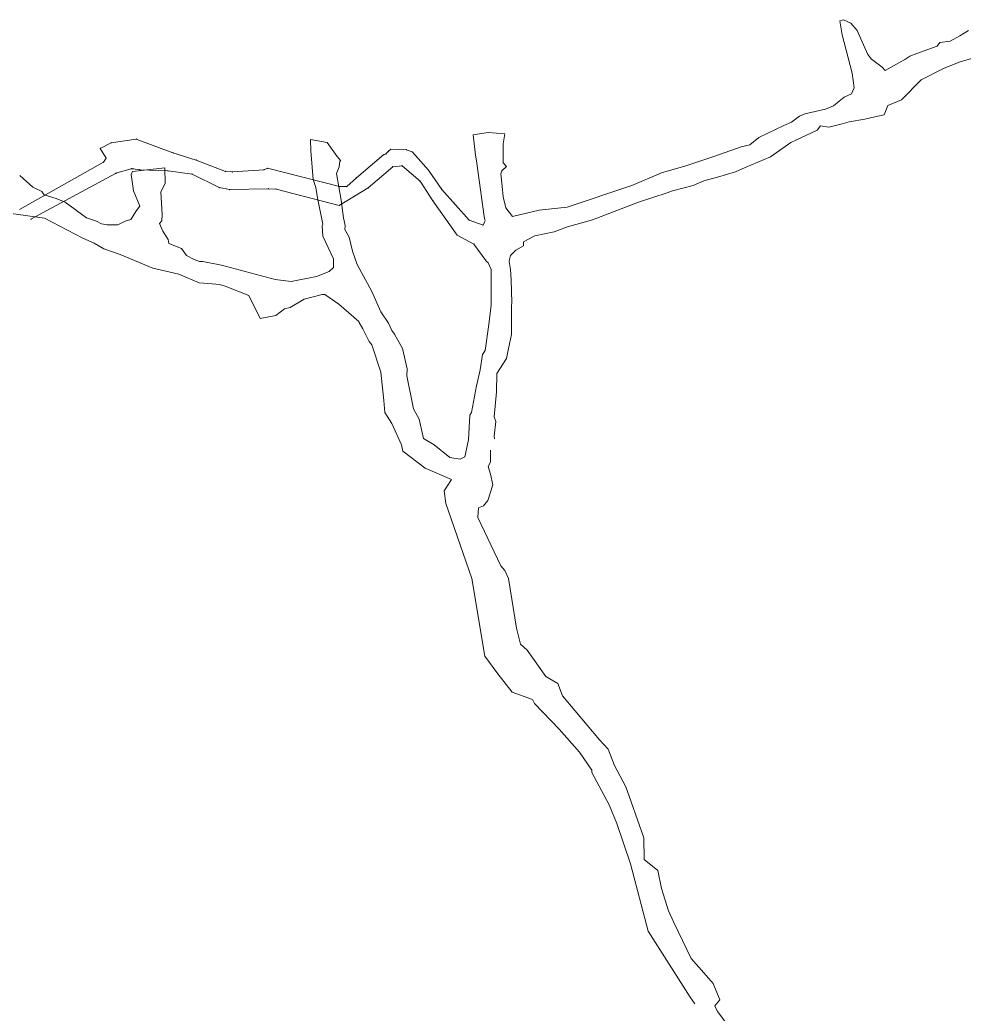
# Model space of a CAD drawing. Header units: millimetres. Extents: x 516773 to 517337, y 4400055 to 4400539.
# Drawn here: x 517007.3 to 517149.8, y 4400352.7 to 4400502.7 of the extents above; entities that cross this region are included whole.
import ezdxf

# ---------------------------------------------------------------- set-up
doc = ezdxf.new("R2010")
doc.units = ezdxf.units.MM
doc.layers.add('SISTEM_MEVCUT', color=1, linetype='Continuous', lineweight=0)

msp = doc.modelspace()

# ---------------------------------------------------------------- linework, layer by layer
at = {"layer": 'SISTEM_MEVCUT', "lineweight": 0}
for p, q in [((517131.64, 4400502.74, 369.7), (517131.04, 4400502.59, 369.7)), ((517131.64, 4400502.74, 369.7), (517131.04, 4400502.59, 369.7)), ((517131.04, 4400502.59, 369.7), (517131.44, 4400500.51, 369.7)), ((517131.04, 4400502.59, 369.7), (517131.44, 4400500.51, 369.7)), ((517132.74, 4400502.23, 369.7), (517131.64, 4400502.74, 369.7)), ((517132.74, 4400502.23, 369.7), (517131.64, 4400502.74, 369.7)), ((517133.7, 4400501.14, 369.7), (517132.74, 4400502.23, 369.7)), ((517133.7, 4400501.14, 369.7), (517132.74, 4400502.23, 369.7)), ((517131.44, 4400500.51, 369.7), (517132.95, 4400494.7, 369.7)), ((517131.44, 4400500.51, 369.7), (517132.95, 4400494.7, 369.7)), ((517134.62, 4400498.99, 369.7), (517133.7, 4400501.14, 369.7)), ((517134.62, 4400498.99, 369.7), (517133.7, 4400501.14, 369.7)), ((517149.18, 4400500.36, 369.8), (517147.69, 4400499.53, 369.8)), ((517149.18, 4400500.36, 369.8), (517147.69, 4400499.53, 369.8)), ((517150.46, 4400501.14, 369.8), (517149.18, 4400500.36, 369.8)), ((517150.46, 4400501.14, 369.8), (517149.18, 4400500.36, 369.8)), ((517135.29, 4400497.53, 369.7), (517134.62, 4400498.99, 369.7)), ((517135.29, 4400497.53, 369.7), (517134.62, 4400498.99, 369.7)), ((517144.48, 4400498.3, 369.8), (517142.67, 4400497.65, 369.8)), ((517144.48, 4400498.3, 369.8), (517142.67, 4400497.65, 369.8)), ((517145.74, 4400498.78, 369.8), (517144.48, 4400498.3, 369.8)), ((517145.74, 4400498.78, 369.8), (517144.48, 4400498.3, 369.8)), ((517146.17, 4400499.35, 369.8), (517145.74, 4400498.78, 369.8)), ((517146.17, 4400499.35, 369.8), (517145.74, 4400498.78, 369.8)), ((517147.69, 4400499.53, 369.8), (517146.17, 4400499.35, 369.8)), ((517147.69, 4400499.53, 369.8), (517146.17, 4400499.35, 369.8)), ((517135.84, 4400496.8, 369.7), (517135.29, 4400497.53, 369.7)), ((517135.84, 4400496.8, 369.7), (517135.29, 4400497.53, 369.7)), ((517137.46, 4400495.6, 369.7), (517135.84, 4400496.8, 369.7)), ((517137.46, 4400495.6, 369.7), (517135.84, 4400496.8, 369.7)), ((517141.62, 4400497.28, 369.8), (517140.87, 4400496.78, 369.8)), ((517141.62, 4400497.28, 369.8), (517140.87, 4400496.78, 369.8)), ((517142.67, 4400497.65, 369.8), (517141.62, 4400497.28, 369.8)), ((517142.67, 4400497.65, 369.8), (517141.62, 4400497.28, 369.8)), ((517149.06, 4400496.38, 369.8), (517153.21, 4400497.6, 369.8)), ((517149.06, 4400496.38, 369.8), (517153.21, 4400497.6, 369.8)), ((517137.9, 4400495.1, 369.7), (517137.46, 4400495.6, 369.7)), ((517137.9, 4400495.1, 369.7), (517137.46, 4400495.6, 369.7)), ((517140.87, 4400496.78, 369.8), (517137.9, 4400495.1, 369.7)), ((517140.87, 4400496.78, 369.8), (517137.9, 4400495.1, 369.7)), ((517143.36, 4400493.71, 369.8), (517146.72, 4400495.41, 369.8)), ((517143.36, 4400493.71, 369.8), (517146.72, 4400495.41, 369.8)), ((517146.72, 4400495.41, 369.8), (517149.06, 4400496.38, 369.8)), ((517146.72, 4400495.41, 369.8), (517149.06, 4400496.38, 369.8)), ((517132.95, 4400494.7, 369.7), (517133.23, 4400492.49, 369.7)), ((517132.95, 4400494.7, 369.7), (517133.23, 4400492.49, 369.7)), ((517133.23, 4400492.49, 369.7), (517132.84, 4400491.56, 369.7)), ((517133.23, 4400492.49, 369.7), (517132.84, 4400491.56, 369.7)), ((517140.37, 4400490.67, 369.7), (517143.36, 4400493.71, 369.8)), ((517140.37, 4400490.67, 369.7), (517143.36, 4400493.71, 369.8)), ((517131.74, 4400491.07, 369.7), (517130.96, 4400490.46, 369.7)), ((517131.74, 4400491.07, 369.7), (517130.96, 4400490.46, 369.7)), ((517132.84, 4400491.56, 369.7), (517131.74, 4400491.07, 369.7)), ((517132.84, 4400491.56, 369.7), (517131.74, 4400491.07, 369.7)), ((517130.13, 4400489.76, 369.7), (517128.89, 4400489.25, 369.7)), ((517130.13, 4400489.76, 369.7), (517128.89, 4400489.25, 369.7)), ((517130.96, 4400490.46, 369.7), (517130.13, 4400489.76, 369.7)), ((517130.96, 4400490.46, 369.7), (517130.13, 4400489.76, 369.7)), ((517137.75, 4400488.44, 369.7), (517138.29, 4400489.8, 369.7)), ((517137.75, 4400488.44, 369.7), (517138.29, 4400489.8, 369.7)), ((517138.29, 4400489.8, 369.7), (517140.37, 4400490.67, 369.7)), ((517138.29, 4400489.8, 369.7), (517140.37, 4400490.67, 369.7)), ((517124.96, 4400488.2, 369.7), (517123.78, 4400487.29, 369.7)), ((517124.96, 4400488.2, 369.7), (517123.78, 4400487.29, 369.7)), ((517125.79, 4400488.57, 369.7), (517124.96, 4400488.2, 369.7)), ((517125.79, 4400488.57, 369.7), (517124.96, 4400488.2, 369.7)), ((517128.89, 4400489.25, 369.7), (517125.79, 4400488.57, 369.7)), ((517128.89, 4400489.25, 369.7), (517125.79, 4400488.57, 369.7)), ((517134.82, 4400487.75, 369.7), (517136.37, 4400488.11, 369.7)), ((517134.82, 4400487.75, 369.7), (517136.37, 4400488.11, 369.7)), ((517136.37, 4400488.11, 369.7), (517137.75, 4400488.44, 369.7)), ((517136.37, 4400488.11, 369.7), (517137.75, 4400488.44, 369.7)), ((517122.63, 4400486.83, 369.7), (517118.85, 4400485.02, 369.5)), ((517122.63, 4400486.83, 369.7), (517118.85, 4400485.02, 369.5)), ((517123.78, 4400487.29, 369.7), (517122.63, 4400486.83, 369.7)), ((517123.78, 4400487.29, 369.7), (517122.63, 4400486.83, 369.7)), ((517127.64, 4400486.09, 369.7), (517128.17, 4400486.77, 369.7)), ((517127.64, 4400486.09, 369.7), (517128.17, 4400486.77, 369.7)), ((517128.17, 4400486.77, 369.7), (517129.42, 4400486.58, 369.7)), ((517128.17, 4400486.77, 369.7), (517129.42, 4400486.58, 369.7)), ((517129.42, 4400486.58, 369.7), (517131.43, 4400487.06, 369.7)), ((517129.42, 4400486.58, 369.7), (517131.43, 4400487.06, 369.7)), ((517131.43, 4400487.06, 369.7), (517132.47, 4400487.34, 369.7)), ((517131.43, 4400487.06, 369.7), (517132.47, 4400487.34, 369.7)), ((517132.47, 4400487.34, 369.7), (517134.82, 4400487.75, 369.7)), ((517132.47, 4400487.34, 369.7), (517134.82, 4400487.75, 369.7)), ((517077.98, 4400485.74, 369.55), (517075.72, 4400485.41, 369.55)), ((517077.98, 4400485.74, 369.55), (517075.72, 4400485.41, 369.55)), ((517075.72, 4400485.41, 369.55), (517076.08, 4400482.35, 369.55)), ((517075.72, 4400485.41, 369.55), (517076.08, 4400482.35, 369.55)), ((517080.53, 4400485.53, 369.55), (517077.98, 4400485.74, 369.55)), ((517080.53, 4400485.53, 369.55), (517077.98, 4400485.74, 369.55)), ((517080.27, 4400484.06, 369.55), (517080.53, 4400485.53, 369.55)), ((517080.27, 4400484.06, 369.55), (517080.53, 4400485.53, 369.55)), ((517118.85, 4400485.02, 369.5), (517117.5, 4400483.89, 369.5)), ((517118.85, 4400485.02, 369.5), (517117.5, 4400483.89, 369.5)), ((517124.32, 4400484.53, 369.7), (517127.64, 4400486.09, 369.7)), ((517124.32, 4400484.53, 369.7), (517127.64, 4400486.09, 369.7)), ((517021.11, 4400484.21, 383.84), (517019.44, 4400483.34, 383.84)), ((517019.44, 4400483.34, 383.84), (517020.33, 4400481.9, 383.84)), ((517024.89, 4400484.75, 383.84), (517021.11, 4400484.21, 383.84)), ((517030.41, 4400482.69, 383.7), (517024.89, 4400484.75, 383.84)), ((517053.71, 4400484.24, 369.5), (517051.16, 4400484.71, 369.5)), ((517051.16, 4400484.71, 369.5), (517051.25, 4400483, 369.5)), ((517053.71, 4400484.24, 369.5), (517051.16, 4400484.71, 369.5)), ((517051.16, 4400484.71, 369.5), (517051.25, 4400483, 369.5)), ((517055.18, 4400482.14, 369.5), (517053.71, 4400484.24, 369.5)), ((517055.18, 4400482.14, 369.5), (517053.71, 4400484.24, 369.5)), ((517080.25, 4400481.15, 369.55), (517080.27, 4400484.06, 369.55)), ((517080.25, 4400481.15, 369.55), (517080.27, 4400484.06, 369.55)), ((517116.18, 4400483.57, 369.5), (517112.07, 4400482.11, 369.5)), ((517116.18, 4400483.57, 369.5), (517112.07, 4400482.11, 369.5)), ((517117.5, 4400483.89, 369.5), (517116.18, 4400483.57, 369.5)), ((517117.5, 4400483.89, 369.5), (517116.18, 4400483.57, 369.5)), ((517120.58, 4400482.08, 369.5), (517123.66, 4400484.22, 369.7)), ((517120.58, 4400482.08, 369.5), (517123.66, 4400484.22, 369.7)), ((517123.66, 4400484.22, 369.7), (517124.32, 4400484.53, 369.7)), ((517123.66, 4400484.22, 369.7), (517124.32, 4400484.53, 369.7)), ((517020.33, 4400481.9, 383.84), (517019.94, 4400481.26, 383.84)), ((517033.93, 4400481.58, 382.55), (517030.41, 4400482.69, 383.7)), ((517051.25, 4400483, 369.5), (517051.59, 4400478.64, 369.5)), ((517051.25, 4400483, 369.5), (517051.59, 4400478.64, 369.5)), ((517055.75, 4400481.49, 369.5), (517055.18, 4400482.14, 369.5)), ((517055.75, 4400481.49, 369.5), (517055.18, 4400482.14, 369.5)), ((517062.26, 4400482.43, 374.98), (517058.11, 4400478.93, 375.68)), ((517062.55, 4400482.53, 374.98), (517062.26, 4400482.43, 374.98)), ((517062.91, 4400482.86, 374.98), (517062.55, 4400482.53, 374.98)), ((517063.29, 4400483.22, 374.98), (517062.91, 4400482.86, 374.98)), ((517065.62, 4400483.15, 374.98), (517063.29, 4400483.22, 374.98)), ((517066.53, 4400482.83, 374.98), (517065.62, 4400483.15, 374.98)), ((517067.03, 4400482.26, 374.98), (517066.53, 4400482.83, 374.98)), ((517069, 4400480.06, 373.5), (517067.03, 4400482.26, 374.98)), ((517076.08, 4400482.35, 369.55), (517076.23, 4400481.47, 369.55)), ((517076.08, 4400482.35, 369.55), (517076.23, 4400481.47, 369.55)), ((517112.07, 4400482.11, 369.5), (517107.8, 4400480.72, 369.5)), ((517112.07, 4400482.11, 369.5), (517107.8, 4400480.72, 369.5)), ((517116.79, 4400480.45, 369.5), (517120.58, 4400482.08, 369.5)), ((517116.79, 4400480.45, 369.5), (517120.58, 4400482.08, 369.5)), ((517019.94, 4400481.26, 383.84), (517007.28, 4400474.12, 390.5)), ((517024.14, 4400480.27, 383.84), (517024.38, 4400480.29, 383.84)), ((517029.21, 4400480.42, 369.7), (517024.31, 4400479.85, 369.7)), ((517029.21, 4400480.42, 369.7), (517024.31, 4400479.85, 369.7)), ((517024.38, 4400480.29, 383.84), (517025.39, 4400480.14, 383.84)), ((517029.24, 4400478.03, 369.7), (517029.21, 4400480.42, 369.7)), ((517029.24, 4400478.03, 369.7), (517029.21, 4400480.42, 369.7)), ((517038.34, 4400479.87, 381.65), (517033.93, 4400481.58, 382.55)), ((517044.67, 4400480.35, 379.38), (517044.17, 4400480.12, 379.38)), ((517055.55, 4400477.58, 377.29), (517044.67, 4400480.35, 379.38)), ((517055.09, 4400479.58, 369.5), (517055.5, 4400480.57, 369.5)), ((517055.09, 4400479.58, 369.5), (517055.5, 4400480.57, 369.5)), ((517055.5, 4400480.57, 369.5), (517055.6, 4400481.4, 369.5)), ((517055.5, 4400480.57, 369.5), (517055.6, 4400481.4, 369.5)), ((517055.6, 4400481.4, 369.5), (517055.75, 4400481.49, 369.5)), ((517055.6, 4400481.4, 369.5), (517055.75, 4400481.49, 369.5)), ((517059.89, 4400477.4, 375.68), (517063.59, 4400480.58, 374.98)), ((517063.59, 4400480.58, 374.98), (517065.01, 4400480.74, 374.98)), ((517065.01, 4400480.74, 374.98), (517067.71, 4400478.4, 373.5)), ((517076.23, 4400481.47, 369.55), (517076.43, 4400480.01, 369.55)), ((517076.23, 4400481.47, 369.55), (517076.43, 4400480.01, 369.55)), ((517080.05, 4400479.99, 369.55), (517080.77, 4400480.61, 369.55)), ((517080.05, 4400479.99, 369.55), (517080.77, 4400480.61, 369.55)), ((517080.77, 4400480.61, 369.55), (517080.25, 4400481.15, 369.55)), ((517080.77, 4400480.61, 369.55), (517080.25, 4400481.15, 369.55)), ((517107.8, 4400480.72, 369.5), (517104.14, 4400479.64, 369.5)), ((517107.8, 4400480.72, 369.5), (517104.14, 4400479.64, 369.5)), ((517115.34, 4400479.81, 369.5), (517116.79, 4400480.45, 369.5)), ((517115.34, 4400479.81, 369.5), (517116.79, 4400480.45, 369.5)), ((517009.28, 4400477.51, 369.85), (517007.32, 4400479.24, 369.85)), ((517009.28, 4400477.51, 369.85), (517007.32, 4400479.24, 369.85)), ((517008.98, 4400472.66, 390.5), (517021.77, 4400479.57, 383.84)), ((517021.77, 4400479.57, 383.84), (517021.93, 4400479.64, 383.84)), ((517021.93, 4400479.64, 383.84), (517024.14, 4400480.27, 383.84)), ((517024.31, 4400479.85, 369.7), (517024.1, 4400479.41, 369.7)), ((517024.31, 4400479.85, 369.7), (517024.1, 4400479.41, 369.7)), ((517024.1, 4400479.41, 369.7), (517024.48, 4400476.95, 369.7)), ((517024.1, 4400479.41, 369.7), (517024.48, 4400476.95, 369.7)), ((517025.39, 4400480.14, 383.84), (517029.69, 4400479.95, 383.7)), ((517029.69, 4400479.95, 383.7), (517033.3, 4400479.48, 382.55)), ((517033.3, 4400479.48, 382.55), (517037.42, 4400477.43, 381.65)), ((517039.38, 4400479.81, 381.65), (517038.34, 4400479.87, 381.65)), ((517044.17, 4400480.12, 379.38), (517039.38, 4400479.81, 381.65)), ((517055.81, 4400475.53, 369.5), (517055.09, 4400479.58, 369.5)), ((517055.81, 4400475.53, 369.5), (517055.09, 4400479.58, 369.5)), ((517058.11, 4400478.93, 375.68), (517056.66, 4400477.59, 377.29)), ((517070.99, 4400477.14, 372.11), (517069, 4400480.06, 373.5)), ((517076.43, 4400480.01, 369.55), (517077.37, 4400473.09, 369.3)), ((517076.43, 4400480.01, 369.55), (517077.37, 4400473.09, 369.3)), ((517079.88, 4400479.5, 369.55), (517080.05, 4400479.99, 369.55)), ((517079.88, 4400479.5, 369.55), (517080.05, 4400479.99, 369.55)), ((517080.09, 4400477.66, 369.55), (517079.88, 4400479.5, 369.55)), ((517080.09, 4400477.66, 369.55), (517079.88, 4400479.5, 369.55)), ((517104.14, 4400479.64, 369.5), (517099.67, 4400477.73, 369.5)), ((517104.14, 4400479.64, 369.5), (517099.67, 4400477.73, 369.5)), ((517110.54, 4400478.45, 369.5), (517112.62, 4400479.01, 369.5)), ((517110.54, 4400478.45, 369.5), (517112.62, 4400479.01, 369.5)), ((517112.62, 4400479.01, 369.5), (517115.34, 4400479.81, 369.5)), ((517112.62, 4400479.01, 369.5), (517115.34, 4400479.81, 369.5)), ((517010.62, 4400476.84, 369.85), (517009.28, 4400477.51, 369.85)), ((517010.62, 4400476.84, 369.85), (517009.28, 4400477.51, 369.85)), ((517028.6, 4400476.78, 369.7), (517029.24, 4400478.03, 369.7)), ((517028.6, 4400476.78, 369.7), (517029.24, 4400478.03, 369.7)), ((517037.42, 4400477.43, 381.65), (517038.96, 4400477.14, 381.65)), ((517051.59, 4400478.64, 369.5), (517051.97, 4400477.45, 369.5)), ((517051.59, 4400478.64, 369.5), (517051.97, 4400477.45, 369.5)), ((517051.97, 4400477.45, 369.5), (517052.22, 4400475.9, 369.5)), ((517051.97, 4400477.45, 369.5), (517052.22, 4400475.9, 369.5)), ((517055.52, 4400474.75, 377.29), (517059.89, 4400477.4, 375.68)), ((517056.66, 4400477.59, 377.29), (517055.55, 4400477.58, 377.29)), ((517067.71, 4400478.4, 373.5), (517069.65, 4400475.45, 372.14)), ((517080.26, 4400476.03, 369.55), (517080.09, 4400477.66, 369.55)), ((517080.26, 4400476.03, 369.55), (517080.09, 4400477.66, 369.55)), ((517099.67, 4400477.73, 369.5), (517089.9, 4400474.47, 369.4)), ((517099.67, 4400477.73, 369.5), (517089.9, 4400474.47, 369.4)), ((517105.82, 4400476.93, 369.5), (517108.95, 4400477.76, 369.5)), ((517105.82, 4400476.93, 369.5), (517108.95, 4400477.76, 369.5)), ((517108.95, 4400477.76, 369.5), (517110.54, 4400478.45, 369.5)), ((517108.95, 4400477.76, 369.5), (517110.54, 4400478.45, 369.5)), ((517011, 4400476.34, 369.85), (517010.62, 4400476.84, 369.85)), ((517011, 4400476.34, 369.85), (517010.62, 4400476.84, 369.85)), ((517012.82, 4400475.77, 369.85), (517011, 4400476.34, 369.85)), ((517012.82, 4400475.77, 369.85), (517011, 4400476.34, 369.85)), ((517024.48, 4400476.95, 369.7), (517025.43, 4400474.65, 369.7)), ((517024.48, 4400476.95, 369.7), (517025.43, 4400474.65, 369.7)), ((517028.78, 4400473.38, 369.7), (517028.6, 4400476.78, 369.7)), ((517028.78, 4400473.38, 369.7), (517028.6, 4400476.78, 369.7)), ((517038.96, 4400477.14, 381.65), (517044.83, 4400477.26, 379.38)), ((517044.83, 4400477.26, 379.38), (517045.99, 4400477.21, 379.38)), ((517045.99, 4400477.21, 379.38), (517055.52, 4400474.75, 377.29)), ((517052.22, 4400475.9, 369.5), (517053.06, 4400471.92, 369.5)), ((517052.22, 4400475.9, 369.5), (517053.06, 4400471.92, 369.5)), ((517075.13, 4400472.51, 370.49), (517070.99, 4400477.14, 372.11)), ((517080.64, 4400474.38, 369.3), (517080.26, 4400476.03, 369.55)), ((517080.64, 4400474.38, 369.3), (517080.26, 4400476.03, 369.55)), ((517100.7, 4400475.26, 369.5), (517105, 4400476.66, 369.5)), ((517100.7, 4400475.26, 369.5), (517105, 4400476.66, 369.5)), ((517105, 4400476.66, 369.5), (517105.82, 4400476.93, 369.5)), ((517105, 4400476.66, 369.5), (517105.82, 4400476.93, 369.5)), ((517014.16, 4400475.25, 369.85), (517012.82, 4400475.77, 369.85)), ((517014.16, 4400475.25, 369.85), (517012.82, 4400475.77, 369.85)), ((517017.39, 4400472.87, 369.7), (517014.16, 4400475.25, 369.85)), ((517017.39, 4400472.87, 369.7), (517014.16, 4400475.25, 369.85)), ((517025.43, 4400474.65, 369.7), (517024.91, 4400473.96, 369.7)), ((517025.43, 4400474.65, 369.7), (517024.91, 4400473.96, 369.7)), ((517056.17, 4400472.86, 369.5), (517055.81, 4400475.53, 369.5)), ((517056.17, 4400472.86, 369.5), (517055.81, 4400475.53, 369.5)), ((517069.65, 4400475.45, 372.14), (517073.31, 4400470.27, 370.49)), ((517081.66, 4400473.06, 369.3), (517080.64, 4400474.38, 369.3)), ((517081.66, 4400473.06, 369.3), (517080.64, 4400474.38, 369.3)), ((517089.9, 4400474.47, 369.4), (517085.7, 4400474.02, 369.4)), ((517089.9, 4400474.47, 369.4), (517085.7, 4400474.02, 369.4)), ((517093.73, 4400472.58, 369.4), (517100.7, 4400475.26, 369.5)), ((517093.73, 4400472.58, 369.4), (517100.7, 4400475.26, 369.5)), ((517004.97, 4400473.69, 369.85), (517011.02, 4400472.84, 369.85)), ((517004.97, 4400473.69, 369.85), (517011.02, 4400472.84, 369.85)), ((517011.02, 4400472.84, 369.85), (517016.81, 4400469.82, 369.7)), ((517011.02, 4400472.84, 369.85), (517016.81, 4400469.82, 369.7)), ((517018.87, 4400472.38, 369.7), (517017.39, 4400472.87, 369.7)), ((517018.87, 4400472.38, 369.7), (517017.39, 4400472.87, 369.7)), ((517024.91, 4400473.96, 369.7), (517024.05, 4400472.63, 369.7)), ((517024.91, 4400473.96, 369.7), (517024.05, 4400472.63, 369.7)), ((517028.74, 4400472.44, 369.7), (517028.78, 4400473.38, 369.7)), ((517028.74, 4400472.44, 369.7), (517028.78, 4400473.38, 369.7)), ((517056.43, 4400471.7, 369.5), (517056.17, 4400472.86, 369.5)), ((517056.43, 4400471.7, 369.5), (517056.17, 4400472.86, 369.5)), ((517077.37, 4400473.09, 369.3), (517077.5, 4400472.56, 369.3)), ((517077.37, 4400473.09, 369.3), (517077.5, 4400472.56, 369.3)), ((517085.7, 4400474.02, 369.4), (517081.66, 4400473.06, 369.3)), ((517085.7, 4400474.02, 369.4), (517081.66, 4400473.06, 369.3)), ((517019.64, 4400471.95, 369.7), (517018.87, 4400472.38, 369.7)), ((517019.64, 4400471.95, 369.7), (517018.87, 4400472.38, 369.7)), ((517020.51, 4400471.83, 369.7), (517019.64, 4400471.95, 369.7)), ((517020.51, 4400471.83, 369.7), (517019.64, 4400471.95, 369.7)), ((517022.09, 4400471.83, 369.7), (517020.51, 4400471.83, 369.7)), ((517022.09, 4400471.83, 369.7), (517020.51, 4400471.83, 369.7)), ((517023.23, 4400472.37, 369.7), (517022.09, 4400471.83, 369.7)), ((517023.23, 4400472.37, 369.7), (517022.09, 4400471.83, 369.7)), ((517024.05, 4400472.63, 369.7), (517023.23, 4400472.37, 369.7)), ((517024.05, 4400472.63, 369.7), (517023.23, 4400472.37, 369.7)), ((517028.41, 4400472.02, 369.7), (517028.74, 4400472.44, 369.7)), ((517028.41, 4400472.02, 369.7), (517028.74, 4400472.44, 369.7)), ((517028.9, 4400470.85, 369.7), (517028.41, 4400472.02, 369.7)), ((517028.9, 4400470.85, 369.7), (517028.41, 4400472.02, 369.7)), ((517053.06, 4400471.92, 369.5), (517052.92, 4400471.65, 369.5)), ((517053.06, 4400471.92, 369.5), (517052.92, 4400471.65, 369.5)), ((517052.92, 4400471.65, 369.5), (517053.06, 4400470.11, 369.5)), ((517052.92, 4400471.65, 369.5), (517053.06, 4400470.11, 369.5)), ((517056.36, 4400471.12, 369.5), (517056.43, 4400471.7, 369.5)), ((517056.36, 4400471.12, 369.5), (517056.43, 4400471.7, 369.5)), ((517077.23, 4400471.77, 369.98), (517075.13, 4400472.51, 370.49)), ((517077.23, 4400471.77, 369.3), (517077.54, 4400472.47, 369.3)), ((517087.94, 4400470.77, 369.4), (517089.94, 4400471.52, 369.4)), ((517087.94, 4400470.77, 369.4), (517089.94, 4400471.52, 369.4)), ((517089.94, 4400471.52, 369.4), (517093.73, 4400472.58, 369.4)), ((517089.94, 4400471.52, 369.4), (517093.73, 4400472.58, 369.4)), ((517016.81, 4400469.82, 369.7), (517018.54, 4400469.05, 369.7)), ((517016.81, 4400469.82, 369.7), (517018.54, 4400469.05, 369.7)), ((517029.68, 4400469.61, 369.7), (517028.9, 4400470.85, 369.7)), ((517029.68, 4400469.61, 369.7), (517028.9, 4400470.85, 369.7)), ((517053.06, 4400470.11, 369.5), (517054.63, 4400466.67, 369.5)), ((517053.06, 4400470.11, 369.5), (517054.63, 4400466.67, 369.5)), ((517057.03, 4400469.94, 369.5), (517056.36, 4400471.12, 369.5)), ((517057.03, 4400469.94, 369.5), (517056.36, 4400471.12, 369.5)), ((517057.54, 4400467.85, 369.5), (517057.03, 4400469.94, 369.5)), ((517057.54, 4400467.85, 369.5), (517057.03, 4400469.94, 369.5)), ((517073.31, 4400470.27, 370.49), (517075.85, 4400468.92, 369.98)), ((517083.33, 4400469.25, 369.3), (517085.06, 4400470.14, 369.3)), ((517083.33, 4400469.25, 369.3), (517085.06, 4400470.14, 369.3)), ((517085.06, 4400470.14, 369.3), (517087.94, 4400470.77, 369.4)), ((517085.06, 4400470.14, 369.3), (517087.94, 4400470.77, 369.4)), ((517018.54, 4400469.05, 369.7), (517019.98, 4400468.2, 369.7)), ((517018.54, 4400469.05, 369.7), (517019.98, 4400468.2, 369.7)), ((517029.8, 4400468.99, 369.7), (517029.68, 4400469.61, 369.7)), ((517029.8, 4400468.99, 369.7), (517029.68, 4400469.61, 369.7)), ((517031.73, 4400468.24, 369.7), (517029.8, 4400468.99, 369.7)), ((517031.73, 4400468.24, 369.7), (517029.8, 4400468.99, 369.7)), ((517075.85, 4400468.92, 369.98), (517077.66, 4400466.44, 369)), ((517082.19, 4400468.01, 369.3), (517083.31, 4400468.64, 369.3)), ((517082.19, 4400468.01, 369.3), (517083.31, 4400468.64, 369.3)), ((517083.31, 4400468.64, 369.3), (517083.33, 4400469.25, 369.3)), ((517083.31, 4400468.64, 369.3), (517083.33, 4400469.25, 369.3)), ((517019.98, 4400468.2, 369.7), (517022.46, 4400467.36, 369.7)), ((517019.98, 4400468.2, 369.7), (517022.46, 4400467.36, 369.7)), ((517022.46, 4400467.36, 369.7), (517027.38, 4400465.28, 369.7)), ((517022.46, 4400467.36, 369.7), (517027.38, 4400465.28, 369.7)), ((517032.45, 4400467.17, 369.7), (517031.73, 4400468.24, 369.7)), ((517032.45, 4400467.17, 369.7), (517031.73, 4400468.24, 369.7)), ((517033.61, 4400466.61, 369.7), (517032.45, 4400467.17, 369.7)), ((517033.61, 4400466.61, 369.7), (517032.45, 4400467.17, 369.7)), ((517058.24, 4400465.82, 369.5), (517057.54, 4400467.85, 369.5)), ((517058.24, 4400465.82, 369.5), (517057.54, 4400467.85, 369.5)), ((517081.14, 4400466.39, 369), (517081.38, 4400467.19, 369)), ((517081.14, 4400466.39, 369), (517081.38, 4400467.19, 369)), ((517081.38, 4400467.19, 369), (517082.19, 4400468.01, 369.3)), ((517081.38, 4400467.19, 369), (517082.19, 4400468.01, 369.3)), ((517027.38, 4400465.28, 369.7), (517031.33, 4400464.36, 369.7)), ((517027.38, 4400465.28, 369.7), (517031.33, 4400464.36, 369.7)), ((517034.42, 4400466.27, 369.7), (517033.61, 4400466.61, 369.7)), ((517034.42, 4400466.27, 369.7), (517033.61, 4400466.61, 369.7)), ((517034.92, 4400466.28, 369.7), (517034.42, 4400466.27, 369.7)), ((517034.92, 4400466.28, 369.7), (517034.42, 4400466.27, 369.7)), ((517037.77, 4400465.71, 369.7), (517034.92, 4400466.28, 369.7)), ((517037.77, 4400465.71, 369.7), (517034.92, 4400466.28, 369.7)), ((517038.3, 4400465.6, 369.7), (517037.77, 4400465.71, 369.7)), ((517038.3, 4400465.6, 369.7), (517037.77, 4400465.71, 369.7)), ((517045.84, 4400463.57, 369.5), (517038.3, 4400465.6, 369.7)), ((517045.84, 4400463.57, 369.5), (517038.3, 4400465.6, 369.7)), ((517054.65, 4400465.36, 369.5), (517054.01, 4400464.8, 369.5)), ((517054.65, 4400465.36, 369.5), (517054.01, 4400464.8, 369.5)), ((517054.63, 4400466.67, 369.5), (517054.65, 4400465.36, 369.5)), ((517054.63, 4400466.67, 369.5), (517054.65, 4400465.36, 369.5)), ((517060.46, 4400461.74, 369.5), (517058.24, 4400465.82, 369.5)), ((517060.46, 4400461.74, 369.5), (517058.24, 4400465.82, 369.5)), ((517077.62, 4400466.53, 369), (517077.7, 4400466.34, 369)), ((517077.62, 4400466.53, 369), (517077.7, 4400466.34, 369)), ((517077.7, 4400466.34, 369), (517077.99, 4400466.09, 369)), ((517077.7, 4400466.34, 369), (517077.99, 4400466.09, 369)), ((517077.99, 4400466.09, 369), (517078.45, 4400465.1, 369)), ((517077.99, 4400466.09, 369), (517078.45, 4400465.1, 369)), ((517081.17, 4400466.31, 369), (517081.14, 4400466.39, 369)), ((517081.17, 4400466.31, 369), (517081.14, 4400466.39, 369)), ((517081.38, 4400465.08, 369), (517081.17, 4400466.31, 369)), ((517081.38, 4400465.08, 369), (517081.17, 4400466.31, 369)), ((517031.33, 4400464.36, 369.7), (517034.38, 4400463.09, 369.7)), ((517031.33, 4400464.36, 369.7), (517034.38, 4400463.09, 369.7)), ((517052.09, 4400464.04, 369.5), (517048.26, 4400463.29, 369.5)), ((517052.09, 4400464.04, 369.5), (517048.26, 4400463.29, 369.5)), ((517054.01, 4400464.8, 369.5), (517052.09, 4400464.04, 369.5)), ((517054.01, 4400464.8, 369.5), (517052.09, 4400464.04, 369.5)), ((517078.45, 4400465.1, 369), (517078.44, 4400459.74, 369)), ((517078.45, 4400465.1, 369), (517078.44, 4400459.74, 369)), ((517081.44, 4400463.52, 369), (517081.38, 4400465.08, 369)), ((517081.44, 4400463.52, 369), (517081.38, 4400465.08, 369)), ((517034.38, 4400463.09, 369.7), (517036.33, 4400462.91, 369.7)), ((517034.38, 4400463.09, 369.7), (517036.33, 4400462.91, 369.7)), ((517036.33, 4400462.91, 369.7), (517037.47, 4400462.8, 369.7)), ((517036.33, 4400462.91, 369.7), (517037.47, 4400462.8, 369.7)), ((517037.47, 4400462.8, 369.7), (517038.28, 4400462.57, 369.7)), ((517037.47, 4400462.8, 369.7), (517038.28, 4400462.57, 369.7)), ((517038.28, 4400462.57, 369.7), (517041.89, 4400461.18, 369.5)), ((517038.28, 4400462.57, 369.7), (517041.89, 4400461.18, 369.5)), ((517048.26, 4400463.29, 369.5), (517045.84, 4400463.57, 369.5)), ((517048.26, 4400463.29, 369.5), (517045.84, 4400463.57, 369.5)), ((517081.58, 4400460.03, 369), (517081.44, 4400463.52, 369)), ((517081.58, 4400460.03, 369), (517081.44, 4400463.52, 369)), ((517041.89, 4400461.18, 369.5), (517043.57, 4400457.69, 369.5)), ((517041.89, 4400461.18, 369.5), (517043.57, 4400457.69, 369.5)), ((517050.21, 4400460.62, 369.5), (517052.92, 4400461.33, 369.5)), ((517050.21, 4400460.62, 369.5), (517052.92, 4400461.33, 369.5)), ((517052.92, 4400461.33, 369.5), (517053.33, 4400461.3, 369.5)), ((517052.92, 4400461.33, 369.5), (517053.33, 4400461.3, 369.5)), ((517053.33, 4400461.3, 369.5), (517055.48, 4400459.84, 369.5)), ((517053.33, 4400461.3, 369.5), (517055.48, 4400459.84, 369.5)), ((517061.79, 4400458.68, 369), (517060.46, 4400461.74, 369.5)), ((517061.79, 4400458.68, 369), (517060.46, 4400461.74, 369.5)), ((517047.28, 4400459.12, 369.5), (517048.12, 4400459.34, 369.5)), ((517047.28, 4400459.12, 369.5), (517048.12, 4400459.34, 369.5)), ((517048.12, 4400459.34, 369.5), (517050.21, 4400460.62, 369.5)), ((517048.12, 4400459.34, 369.5), (517050.21, 4400460.62, 369.5)), ((517055.48, 4400459.84, 369.5), (517058.46, 4400457.22, 369)), ((517055.48, 4400459.84, 369.5), (517058.46, 4400457.22, 369)), ((517078.44, 4400459.74, 369), (517078.07, 4400456.76, 369)), ((517078.44, 4400459.74, 369), (517078.07, 4400456.76, 369)), ((517081.49, 4400455.29, 369), (517081.53, 4400459.65, 369)), ((517081.49, 4400455.29, 369), (517081.53, 4400459.65, 369)), ((517081.53, 4400459.65, 369), (517081.58, 4400460.03, 369)), ((517081.53, 4400459.65, 369), (517081.58, 4400460.03, 369)), ((517043.57, 4400457.69, 369.5), (517045.97, 4400458.12, 369.5)), ((517043.57, 4400457.69, 369.5), (517045.97, 4400458.12, 369.5)), ((517045.97, 4400458.12, 369.5), (517047.28, 4400459.12, 369.5)), ((517045.97, 4400458.12, 369.5), (517047.28, 4400459.12, 369.5)), ((517062.93, 4400456.99, 369), (517061.79, 4400458.68, 369)), ((517062.93, 4400456.99, 369), (517061.79, 4400458.68, 369)), ((517058.46, 4400457.22, 369), (517058.53, 4400457.1, 369)), ((517058.46, 4400457.22, 369), (517058.53, 4400457.1, 369)), ((517058.53, 4400457.1, 369), (517059.08, 4400456.15, 369)), ((517058.53, 4400457.1, 369), (517059.08, 4400456.15, 369)), ((517063.47, 4400455.85, 369), (517062.93, 4400456.99, 369)), ((517063.47, 4400455.85, 369), (517062.93, 4400456.99, 369)), ((517078.07, 4400456.76, 369), (517077.56, 4400452.88, 369)), ((517078.07, 4400456.76, 369), (517077.56, 4400452.88, 369)), ((517059.08, 4400456.15, 369), (517060.03, 4400454.23, 369)), ((517059.08, 4400456.15, 369), (517060.03, 4400454.23, 369)), ((517063.87, 4400455.32, 369), (517063.47, 4400455.85, 369)), ((517063.87, 4400455.32, 369), (517063.47, 4400455.85, 369)), ((517065.04, 4400453.15, 369), (517063.87, 4400455.32, 369)), ((517065.04, 4400453.15, 369), (517063.87, 4400455.32, 369)), ((517081.07, 4400453.17, 369), (517081.49, 4400455.29, 369)), ((517081.07, 4400453.17, 369), (517081.49, 4400455.29, 369)), ((517060.03, 4400454.23, 369), (517060.43, 4400453.7, 369)), ((517060.03, 4400454.23, 369), (517060.43, 4400453.7, 369)), ((517060.43, 4400453.7, 369), (517061.81, 4400449.59, 369)), ((517060.43, 4400453.7, 369), (517061.81, 4400449.59, 369)), ((517065.77, 4400450.1, 369), (517065.04, 4400453.15, 369)), ((517065.77, 4400450.1, 369), (517065.04, 4400453.15, 369)), ((517077.15, 4400452.27, 369), (517076.8, 4400449.95, 369)), ((517077.15, 4400452.27, 369), (517076.8, 4400449.95, 369)), ((517077.56, 4400452.88, 369), (517077.15, 4400452.27, 369)), ((517077.56, 4400452.88, 369), (517077.15, 4400452.27, 369)), ((517080.75, 4400451.66, 369), (517081.07, 4400453.17, 369)), ((517080.75, 4400451.66, 369), (517081.07, 4400453.17, 369)), ((517079.31, 4400449.4, 369), (517080.75, 4400451.66, 369)), ((517079.31, 4400449.4, 369), (517080.75, 4400451.66, 369)), ((517061.81, 4400449.59, 369), (517062.25, 4400445.33, 369)), ((517061.81, 4400449.59, 369), (517062.25, 4400445.33, 369)), ((517065.72, 4400449.05, 369), (517065.77, 4400450.1, 369)), ((517065.72, 4400449.05, 369), (517065.77, 4400450.1, 369)), ((517066.71, 4400444.06, 368.9), (517065.72, 4400449.05, 369)), ((517066.71, 4400444.06, 368.9), (517065.72, 4400449.05, 369)), ((517076.8, 4400449.95, 369), (517076.22, 4400447.52, 368.9)), ((517076.8, 4400449.95, 369), (517076.22, 4400447.52, 368.9)), ((517079.27, 4400446.63, 368.9), (517079.31, 4400449.4, 369)), ((517079.27, 4400446.63, 368.9), (517079.31, 4400449.4, 369)), ((517076.22, 4400447.52, 368.9), (517075.5, 4400443.48, 368.9)), ((517076.22, 4400447.52, 368.9), (517075.5, 4400443.48, 368.9)), ((517078.88, 4400442.85, 368.9), (517079.27, 4400446.63, 368.9)), ((517078.88, 4400442.85, 368.9), (517079.27, 4400446.63, 368.9)), ((517062.25, 4400445.33, 369), (517062.42, 4400443.49, 368.9)), ((517062.25, 4400445.33, 369), (517062.42, 4400443.49, 368.9)), ((517062.42, 4400443.49, 368.9), (517063.44, 4400441.82, 368.9)), ((517062.42, 4400443.49, 368.9), (517063.44, 4400441.82, 368.9)), ((517067.58, 4400442.47, 368.9), (517066.71, 4400444.06, 368.9)), ((517067.58, 4400442.47, 368.9), (517066.71, 4400444.06, 368.9)), ((517075.22, 4400443.09, 368.9), (517075, 4400439.37, 368.9)), ((517075.22, 4400443.09, 368.9), (517075, 4400439.37, 368.9)), ((517075.5, 4400443.48, 368.9), (517075.22, 4400443.09, 368.9)), ((517075.5, 4400443.48, 368.9), (517075.22, 4400443.09, 368.9)), ((517079.14, 4400442.13, 368.9), (517078.88, 4400442.85, 368.9)), ((517079.14, 4400442.13, 368.9), (517078.88, 4400442.85, 368.9)), ((517063.44, 4400441.82, 368.9), (517064.92, 4400438.62, 368.9)), ((517063.44, 4400441.82, 368.9), (517064.92, 4400438.62, 368.9)), ((517068.24, 4400439.56, 368.9), (517067.58, 4400442.47, 368.9)), ((517068.24, 4400439.56, 368.9), (517067.58, 4400442.47, 368.9)), ((517078.9, 4400439.92, 368.9), (517079.14, 4400442.13, 368.9)), ((517078.9, 4400439.92, 368.9), (517079.14, 4400442.13, 368.9)), ((517078.95, 4400439.53, 368.9), (517078.9, 4400439.92, 368.9)), ((517078.95, 4400439.53, 368.9), (517078.9, 4400439.92, 368.9)), ((517064.92, 4400438.62, 368.9), (517065.1, 4400437.67, 368.9)), ((517064.92, 4400438.62, 368.9), (517065.1, 4400437.67, 368.9)), ((517069.84, 4400438.6, 368.9), (517068.24, 4400439.56, 368.9)), ((517069.84, 4400438.6, 368.9), (517068.24, 4400439.56, 368.9)), ((517072.23, 4400436.71, 368.9), (517069.84, 4400438.6, 368.9)), ((517072.23, 4400436.71, 368.9), (517069.84, 4400438.6, 368.9)), ((517075, 4400439.37, 368.9), (517074.48, 4400436.79, 368.9)), ((517075, 4400439.37, 368.9), (517074.48, 4400436.79, 368.9)), ((517065.1, 4400437.67, 368.9), (517068.49, 4400435.1, 368.9)), ((517065.1, 4400437.67, 368.9), (517068.49, 4400435.1, 368.9)), ((517074.48, 4400436.79, 368.9), (517073.75, 4400436.44, 368.9)), ((517074.48, 4400436.79, 368.9), (517073.75, 4400436.44, 368.9)), ((517078.32, 4400436, 368.9), (517078.35, 4400437.8, 368.9)), ((517078.32, 4400436, 368.9), (517078.35, 4400437.8, 368.9)), ((517073.75, 4400436.44, 368.9), (517072.23, 4400436.71, 368.9)), ((517073.75, 4400436.44, 368.9), (517072.23, 4400436.71, 368.9)), ((517078, 4400435.33, 368.9), (517078.32, 4400436, 368.9)), ((517078, 4400435.33, 368.9), (517078.32, 4400436, 368.9)), ((517078.32, 4400434.19, 368.9), (517078, 4400435.33, 368.9)), ((517078.32, 4400434.19, 368.9), (517078, 4400435.33, 368.9)), ((517068.49, 4400435.1, 368.9), (517072.48, 4400433.4, 368.9)), ((517068.49, 4400435.1, 368.9), (517072.48, 4400433.4, 368.9)), ((517078.7, 4400432.61, 368.9), (517078.32, 4400434.19, 368.9)), ((517078.7, 4400432.61, 368.9), (517078.32, 4400434.19, 368.9)), ((517072.48, 4400433.4, 368.9), (517071.34, 4400431.67, 368.9)), ((517072.48, 4400433.4, 368.9), (517071.34, 4400431.67, 368.9)), ((517077.96, 4400430.23, 368.9), (517078.7, 4400432.61, 368.9)), ((517077.96, 4400430.23, 368.9), (517078.7, 4400432.61, 368.9)), ((517071.34, 4400431.67, 368.9), (517071.6, 4400429.76, 368.9)), ((517071.34, 4400431.67, 368.9), (517071.6, 4400429.76, 368.9)), ((517071.6, 4400429.76, 368.9), (517072, 4400428.6, 368.9)), ((517071.6, 4400429.76, 368.9), (517072, 4400428.6, 368.9)), ((517076.53, 4400429.12, 368.9), (517077.29, 4400429.4, 368.9)), ((517076.53, 4400429.12, 368.9), (517077.29, 4400429.4, 368.9)), ((517077.29, 4400429.4, 368.9), (517077.96, 4400430.23, 368.9)), ((517077.29, 4400429.4, 368.9), (517077.96, 4400430.23, 368.9)), ((517072, 4400428.6, 368.9), (517075.54, 4400418.43, 368.7)), ((517072, 4400428.6, 368.9), (517075.54, 4400418.43, 368.7)), ((517076.42, 4400427.67, 368.9), (517076.53, 4400429.12, 368.9)), ((517076.42, 4400427.67, 368.9), (517076.53, 4400429.12, 368.9)), ((517079.88, 4400420.34, 368.7), (517076.42, 4400427.67, 368.9)), ((517079.88, 4400420.34, 368.7), (517076.42, 4400427.67, 368.9)), ((517080.51, 4400419.66, 368.7), (517079.88, 4400420.34, 368.7)), ((517080.51, 4400419.66, 368.7), (517079.88, 4400420.34, 368.7)), ((517081.04, 4400418.44, 368.7), (517080.51, 4400419.66, 368.7)), ((517081.04, 4400418.44, 368.7), (517080.51, 4400419.66, 368.7)), ((517075.54, 4400418.43, 368.7), (517077.51, 4400406.73, 368.7)), ((517075.54, 4400418.43, 368.7), (517077.51, 4400406.73, 368.7)), ((517082.28, 4400410.97, 368.7), (517081.04, 4400418.44, 368.7)), ((517082.28, 4400410.97, 368.7), (517081.04, 4400418.44, 368.7)), ((517082.86, 4400408.56, 368.7), (517082.28, 4400410.97, 368.7)), ((517082.86, 4400408.56, 368.7), (517082.28, 4400410.97, 368.7)), ((517083.88, 4400407.65, 368.7), (517082.86, 4400408.56, 368.7)), ((517083.88, 4400407.65, 368.7), (517082.86, 4400408.56, 368.7)), ((517086.7, 4400403.66, 368.7), (517083.88, 4400407.65, 368.7)), ((517086.7, 4400403.66, 368.7), (517083.88, 4400407.65, 368.7)), ((517077.51, 4400406.73, 368.7), (517079.43, 4400404.05, 368.7)), ((517077.51, 4400406.73, 368.7), (517079.43, 4400404.05, 368.7)), ((517079.43, 4400404.05, 368.7), (517081.6, 4400401.32, 368.7)), ((517079.43, 4400404.05, 368.7), (517081.6, 4400401.32, 368.7)), ((517088.53, 4400402.6, 368.7), (517086.7, 4400403.66, 368.7)), ((517088.53, 4400402.6, 368.7), (517086.7, 4400403.66, 368.7)), ((517089.19, 4400400.74, 368.7), (517088.53, 4400402.6, 368.7)), ((517089.19, 4400400.74, 368.7), (517088.53, 4400402.6, 368.7)), ((517081.6, 4400401.32, 368.7), (517084.7, 4400400.17, 368.7)), ((517081.6, 4400401.32, 368.7), (517084.7, 4400400.17, 368.7)), ((517084.7, 4400400.17, 368.7), (517085, 4400399.59, 368.7)), ((517084.7, 4400400.17, 368.7), (517085, 4400399.59, 368.7)), ((517085, 4400399.59, 368.7), (517088.72, 4400395.73, 368.5)), ((517085, 4400399.59, 368.7), (517088.72, 4400395.73, 368.5)), ((517094.77, 4400394.13, 368.5), (517089.19, 4400400.74, 368.7)), ((517094.77, 4400394.13, 368.5), (517089.19, 4400400.74, 368.7)), ((517088.72, 4400395.73, 368.5), (517091.79, 4400392.25, 368.5)), ((517088.72, 4400395.73, 368.5), (517091.79, 4400392.25, 368.5)), ((517096.11, 4400392.69, 368.5), (517094.77, 4400394.13, 368.5)), ((517096.11, 4400392.69, 368.5), (517094.77, 4400394.13, 368.5)), ((517091.79, 4400392.25, 368.5), (517093.66, 4400389.51, 368.5)), ((517091.79, 4400392.25, 368.5), (517093.66, 4400389.51, 368.5)), ((517097.04, 4400390.21, 368.5), (517096.11, 4400392.69, 368.5)), ((517097.04, 4400390.21, 368.5), (517096.11, 4400392.69, 368.5)), ((517093.66, 4400389.51, 368.5), (517093.66, 4400389.17, 368.5)), ((517093.66, 4400389.51, 368.5), (517093.66, 4400389.17, 368.5)), ((517093.66, 4400389.17, 368.5), (517096.27, 4400384.28, 368.5)), ((517093.66, 4400389.17, 368.5), (517096.27, 4400384.28, 368.5)), ((517097.47, 4400389.48, 368.5), (517097.04, 4400390.21, 368.5)), ((517097.47, 4400389.48, 368.5), (517097.04, 4400390.21, 368.5)), ((517098.77, 4400387, 368.5), (517097.47, 4400389.48, 368.5)), ((517098.77, 4400387, 368.5), (517097.47, 4400389.48, 368.5)), ((517099.58, 4400384.73, 368.5), (517098.77, 4400387, 368.5)), ((517099.58, 4400384.73, 368.5), (517098.77, 4400387, 368.5)), ((517096.27, 4400384.28, 368.5), (517097.41, 4400381.48, 369.46)), ((517096.27, 4400384.28, 368.5), (517097.41, 4400381.48, 369.46)), ((517101.48, 4400379.3, 369.46), (517099.58, 4400384.73, 368.5)), ((517101.48, 4400379.3, 369.46), (517099.58, 4400384.73, 368.5)), ((517097.41, 4400381.48, 369.46), (517099.45, 4400375.39, 369.46)), ((517097.41, 4400381.48, 369.46), (517099.45, 4400375.39, 369.46)), ((517101.52, 4400376.03, 369.46), (517101.48, 4400379.3, 369.46)), ((517101.52, 4400376.03, 369.46), (517101.48, 4400379.3, 369.46)), ((517099.45, 4400375.39, 369.46), (517102.15, 4400365.24, 369.46)), ((517099.45, 4400375.39, 369.46), (517102.15, 4400365.24, 369.46)), ((517103.61, 4400374.41, 369.46), (517101.52, 4400376.03, 369.46)), ((517103.61, 4400374.41, 369.46), (517101.52, 4400376.03, 369.46)), ((517104.15, 4400371.69, 369.46), (517103.61, 4400374.41, 369.46)), ((517104.15, 4400371.69, 369.46), (517103.61, 4400374.41, 369.46)), ((517105.21, 4400368.31, 369.46), (517104.15, 4400371.69, 369.46)), ((517105.21, 4400368.31, 369.46), (517104.15, 4400371.69, 369.46)), ((517105.99, 4400366.56, 369.46), (517105.21, 4400368.31, 369.46)), ((517105.99, 4400366.56, 369.46), (517105.21, 4400368.31, 369.46)), ((517108.63, 4400361.09, 368.3), (517105.99, 4400366.56, 369.46)), ((517108.63, 4400361.09, 368.3), (517105.99, 4400366.56, 369.46)), ((517102.15, 4400365.24, 369.46), (517108.5, 4400355.3, 368.3)), ((517102.15, 4400365.24, 369.46), (517108.5, 4400355.3, 368.3)), ((517110.55, 4400358.96, 368.3), (517108.63, 4400361.09, 368.3)), ((517110.55, 4400358.96, 368.3), (517108.63, 4400361.09, 368.3)), ((517111.97, 4400357.34, 368.3), (517110.55, 4400358.96, 368.3)), ((517111.97, 4400357.34, 368.3), (517110.55, 4400358.96, 368.3)), ((517112.95, 4400354.9, 368.3), (517111.97, 4400357.34, 368.3)), ((517112.95, 4400354.9, 368.3), (517111.97, 4400357.34, 368.3)), ((517108.5, 4400355.3, 368.3), (517109.19, 4400354.25, 368.3)), ((517108.5, 4400355.3, 368.3), (517109.19, 4400354.25, 368.3)), ((517112.2, 4400353.99, 368.3), (517112.95, 4400354.9, 368.3)), ((517112.2, 4400353.99, 368.3), (517112.95, 4400354.9, 368.3)), ((517112.58, 4400353.1, 368.3), (517112.2, 4400353.99, 368.3)), ((517112.58, 4400353.1, 368.3), (517112.2, 4400353.99, 368.3)), ((517115.94, 4400348.71, 368.3), (517112.58, 4400353.1, 368.3)), ((517115.94, 4400348.71, 368.3), (517112.58, 4400353.1, 368.3))]:
    msp.add_line(p, q, dxfattribs=at)
for p in [(517019.44, 4400483.34, 383.84), (517021.11, 4400484.21, 383.84), (517024.89, 4400484.75, 383.84), (517024.89, 4400484.75, 383.84), (517020.33, 4400481.9, 383.84), (517030.41, 4400482.69, 383.7), (517062.26, 4400482.43, 374.98), (517062.55, 4400482.53, 374.98), (517062.91, 4400482.86, 374.98), (517063.29, 4400483.22, 374.98), (517065.62, 4400483.15, 374.98), (517066.53, 4400482.83, 374.98), (517067.03, 4400482.26, 374.98), (517019.94, 4400481.26, 383.84), (517024.38, 4400480.29, 383.84), (517033.93, 4400481.58, 382.55), (517044.67, 4400480.35, 379.38), (517063.59, 4400480.58, 374.98), (517065.01, 4400480.74, 374.98), (517021.77, 4400479.57, 383.84), (517021.93, 4400479.64, 383.84), (517024.14, 4400480.27, 383.84), (517025.39, 4400480.14, 383.84), (517029.69, 4400479.95, 383.7), (517033.3, 4400479.48, 382.55), (517038.34, 4400479.87, 381.65), (517039.38, 4400479.81, 381.65), (517044.17, 4400480.12, 379.38), (517058.11, 4400478.93, 375.68), (517069, 4400480.06, 373.5), (517037.42, 4400477.43, 381.65), (517055.55, 4400477.58, 377.29), (517056.66, 4400477.59, 377.29), (517059.89, 4400477.4, 375.68), (517067.71, 4400478.4, 373.5), (517038.96, 4400477.14, 381.65), (517044.83, 4400477.26, 379.38), (517045.99, 4400477.21, 379.38), (517070.99, 4400477.14, 372.11), (517055.52, 4400474.75, 377.29), (517069.65, 4400475.45, 372.14), (517008.98, 4400472.66, 390.5), (517075.13, 4400472.51, 370.49), (517077.23, 4400471.77, 369.98), (517073.31, 4400470.27, 370.49), (517075.85, 4400468.92, 369.98)]:
    msp.add_point(p, dxfattribs=at)

doc.saveas('drawing.dxf')
